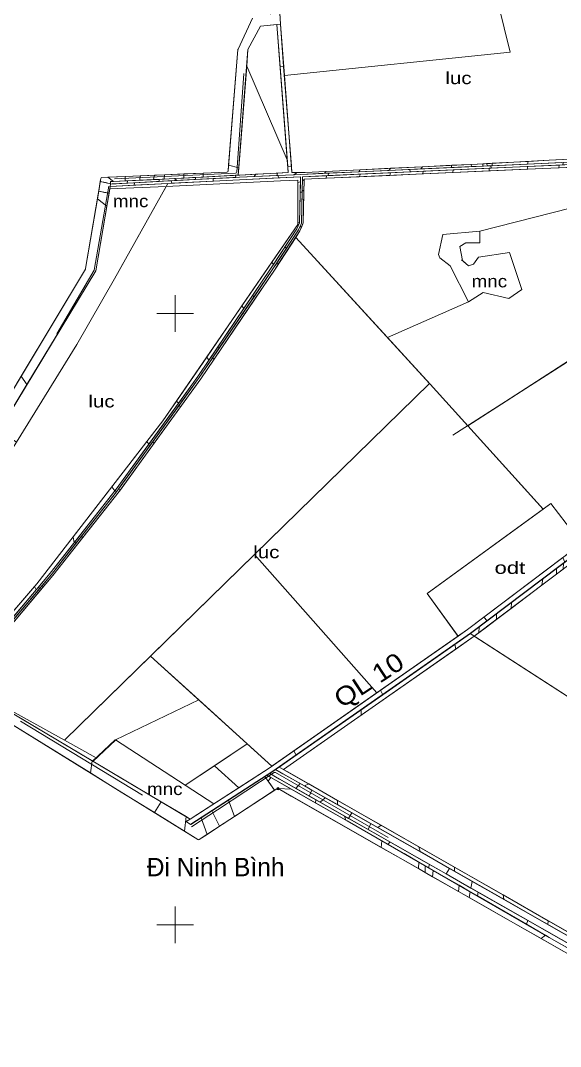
# Model space of a CAD drawing. Header units: metres. Extents: x 558415 to 562400, y 2247179 to 2251032.
# Drawn here: x 558874 to 559315, y 2248401 to 2249240 of the extents above; entities that cross this region are included whole.
import ezdxf
from ezdxf.enums import TextEntityAlignment as Align

# ---------------------------------------------------------------- set-up
doc = ezdxf.new("R2010")
doc.units = ezdxf.units.M
doc.header["$LTSCALE"] = 4
doc.header["$PDMODE"] = 32
doc.header["$PDSIZE"] = 2
for name, color, linetype, lineweight in [('1', 7, 'Continuous', 13), ('10', 7, 'Continuous', 25), ('17', 7, 'Continuous', 13), ('2', 7, 'Continuous', 13), ('23', 7, 'Continuous', 13), ('33', 7, 'Continuous', 13), ('4', 7, 'Continuous', 13), ('45', 7, 'Continuous', 13), ('5', 7, 'Continuous', 13), ('6', 7, 'Continuous', 13), ('63', 7, 'Continuous', 13), ('7', 7, 'Continuous', 13)]:
    doc.layers.add(name, color=color, linetype=linetype, lineweight=lineweight)
doc.layers.add('40', color=7, linetype='Continuous')

msp = doc.modelspace()

# ---------------------------------------------------------------- linework, layer by layer
at = {"layer": '1'}
for p, q in [((559255.212, 2249120.649), (559254.449, 2249122.511)), ((559064.668, 2249111.884), (559065.855, 2249113.78)), ((559122.161, 2249114.562), (559123.134, 2249116.098)), ((559031.735, 2248962.635), (559030.496, 2248963.479)), ((558917.295, 2248812.459), (558916.529, 2248817.321)), ((558924.275, 2248816.479), (558923.426, 2248817.825))]:
    msp.add_line(p, q, dxfattribs=at)
for points in [[(559085.665, 2249201.671), (559088.648, 2249202.014), (559085.997, 2249236.415), (559083.009, 2249236.14)], [(559091.945, 2249120.192), (559094.94, 2249120.373), (559088.648, 2249202.014), (559085.665, 2249201.671)], [(559251.502, 2249120.479), (559251.405, 2249122.354), (559241.99, 2249121.895), (559242.248, 2249120.056)], [(559259.026, 2249120.823), (559259.026, 2249122.759), (559254.449, 2249122.511), (559255.212, 2249120.649), (559255.122, 2249120.869), (559255.212, 2249120.649)], [(559287.952, 2249122.146), (559288.65, 2249124.364), (559259.026, 2249122.759), (559259.026, 2249120.823)], [(559259.026, 2249120.823), (559287.952, 2249122.146), (559288.65, 2249124.364), (559259.026, 2249122.759)], [(559332.54, 2249119.876), (559332.921, 2249122.201), (559313.983, 2249121.335), (559313.693, 2249119.087)], [(559083.068, 2249112.749), (559083.558, 2249114.674), (559065.855, 2249113.78), (559064.668, 2249111.884)], [(559097.36, 2249113.421), (559099.394, 2249115.269), (559095.333, 2249115.269), (559094.94, 2249120.373), (559091.945, 2249120.192), (559092.336, 2249115.117), (559083.558, 2249114.674), (559083.068, 2249112.749)], [(559150.394, 2249115.854), (559151.028, 2249117.458), (559123.134, 2249116.098), (559122.161, 2249114.562)], [(559150.261, 2249111.704), (559151.565, 2249113.905), (559123.813, 2249112.636), (559123.383, 2249110.483)], [(559175.351, 2249112.845), (559175.874, 2249115.017), (559151.565, 2249113.905), (559150.261, 2249111.704)], [(559174.706, 2249116.966), (559176.278, 2249118.69), (559151.028, 2249117.458), (559150.394, 2249115.854)], [(559200.764, 2249118.158), (559202.05, 2249119.947), (559176.278, 2249118.69), (559174.706, 2249116.966)], [(559202.21, 2249114.066), (559202.849, 2249116.251), (559175.874, 2249115.017), (559175.351, 2249112.845)], [(559225.73, 2249119.3), (559226.056, 2249121.118), (559202.05, 2249119.947), (559200.764, 2249118.158)], [(559226.929, 2249115.19), (559227.256, 2249117.368), (559202.849, 2249116.251), (559202.21, 2249114.066)], [(559242.248, 2249120.056), (559241.99, 2249121.895), (559226.056, 2249121.118), (559225.73, 2249119.3)], [(559256.588, 2249116.538), (559256.79, 2249118.719), (559227.256, 2249117.368), (559226.929, 2249115.19)], [(559287.688, 2249117.952), (559288.386, 2249120.164), (559256.79, 2249118.719), (559256.588, 2249116.538)], [(559300.652, 2249118.541), (559313.693, 2249119.087), (559313.983, 2249121.335), (559288.386, 2249120.164), (559287.688, 2249117.952)], [(558986.885, 2249107.93), (558986.815, 2249109.639), (558960.91, 2249108.442), (558960.644, 2249106.537)], [(559016.578, 2249109.467), (559016.512, 2249111.172), (558999.535, 2249110.261), (559001.186, 2249108.677)], [(559049.552, 2249111.161), (559049.273, 2249112.931), (559016.512, 2249111.172), (559016.578, 2249109.467)], [(559100.301, 2249074.278), (559101.693, 2249074.696), (559102.38, 2249107.496), (559100.312, 2249107.116)], [(559103.743, 2249100.923), (559105.223, 2249100.058), (559105.395, 2249108.325), (559103.923, 2249109.552)], [(559123.383, 2249110.483), (559123.813, 2249112.636), (559103.969, 2249111.728), (559103.923, 2249109.552), (559105.395, 2249108.325), (559105.423, 2249109.666)], [(559079.112, 2249037.988), (559080.466, 2249040.063), (559079.038, 2249041.838), (559054.5, 2249006.141), (559056.151, 2249004.062)], [(559056.151, 2249004.062), (559054.5, 2249006.141), (559025.737, 2248964.298), (559027.561, 2248961.82)], [(559056.648, 2248999.445), (559055.237, 2249000.036), (559030.496, 2248963.479), (559031.735, 2248962.635)], [(559018.466, 2248948.381), (559027.561, 2248961.82), (559025.737, 2248964.298), (559000.963, 2248928.257), (559002.757, 2248926.686)], [(559004.324, 2248923.736), (559003.093, 2248924.594), (558981.442, 2248894.694), (558982.691, 2248893.86)], [(558982.691, 2248893.86), (558981.442, 2248894.694), (558953.751, 2248856.452), (558955.161, 2248855.841)], [(558950.669, 2248854.866), (558948.275, 2248858.352), (558916.529, 2248817.321), (558917.295, 2248812.459)], [(559318.462, 2248796.577), (559316.773, 2248800.314), (559252.363, 2248751.72), (559254.993, 2248748.693)], [(558886.235, 2248773.962), (558884.954, 2248776.756), (558855.102, 2248742.121), (558856.78, 2248739.02)], [(558892.441, 2248776.671), (558891.308, 2248777.654), (558861.546, 2248742.346), (558862.703, 2248741.392)], [(559169.599, 2248688.241), (559167.792, 2248691.859), (559096.838, 2248642.258), (559098.917, 2248638.83)], [(559139.488, 2248585.746), (559138.477, 2248588.928), (559114.916, 2248602.344), (559114.624, 2248599.866)], [(559165.611, 2248579.557), (559168.389, 2248581.478), (559132.757, 2248601.841), (559132.557, 2248598.369), (559132.565, 2248598.51), (559132.557, 2248598.369)], [(559200.14, 2248559.906), (559199.248, 2248563.843), (559168.389, 2248581.478), (559165.611, 2248579.557)], [(559207.355, 2248546.602), (559207.483, 2248549.634), (559175.559, 2248567.813), (559174.116, 2248565.778)], [(559228.194, 2248543.94), (559228.366, 2248547.202), (559199.248, 2248563.843), (559200.14, 2248559.906)], [(559247.057, 2248523.697), (559247.642, 2248526.768), (559207.483, 2248549.634), (559207.355, 2248546.602)], [(559268.56, 2248520.966), (559268.098, 2248524.496), (559228.366, 2248547.202), (559228.194, 2248543.94)], [(559287.203, 2248500.537), (559288.323, 2248503.603), (559247.642, 2248526.768), (559247.057, 2248523.697)], [(559304.637, 2248500.434), (559304.908, 2248503.46), (559268.098, 2248524.496), (559268.56, 2248520.966), (559268.388, 2248522.279), (559268.56, 2248520.966)], [(559305.829, 2248489.791), (559333.189, 2248474.249), (559333.118, 2248478.096), (559288.323, 2248503.603), (559287.203, 2248500.537)], [(559352.83, 2248473.006), (559353.674, 2248475.59), (559304.908, 2248503.459), (559304.637, 2248500.434)]]:
    msp.add_lwpolyline(points, close=True, dxfattribs=at)
for points in [[(559254.449, 2249122.511), (559252.821, 2249122.423), (559251.405, 2249122.354), (559251.502, 2249120.479), (559255.212, 2249120.649)], [(559316.622, 2249125.801), (559305.644, 2249125.285), (559288.65, 2249124.364), (559287.952, 2249122.146), (559315.944, 2249123.427)], [(559065.855, 2249113.78), (559052.829, 2249113.122), (559049.273, 2249112.931), (559049.552, 2249111.161)], [(559123.134, 2249116.098), (559106.144, 2249115.269), (559099.394, 2249115.269), (559097.36, 2249113.421)], [(559097.36, 2249113.421), (559102.657, 2249113.67), (559122.161, 2249114.562)], [(559102.467, 2249111.658), (559052.593, 2249109.314), (558994.034, 2249106.307), (558946.862, 2249103.803), (558946.532, 2249101.844)], [(558946.532, 2249101.844), (558992.635, 2249103.822), (559086.205, 2249108.453), (559100.313, 2249109.058), (559100.312, 2249107.116)], [(558948.939, 2249107.889), (558948.657, 2249107.876), (558947.173, 2249107.823), (558947.062, 2249105.816), (558948.514, 2249105.893), (558960.644, 2249106.537)], [(558960.644, 2249106.537), (558960.91, 2249108.442), (558948.939, 2249107.889)], [(558999.535, 2249110.261), (558995.092, 2249110.022), (558986.815, 2249109.639), (558986.885, 2249107.93), (558993.93, 2249108.304)], [(558993.93, 2249108.304), (559001.186, 2249108.677), (558999.535, 2249110.261)], [(559049.552, 2249111.161), (559052.495, 2249111.312), (559064.668, 2249111.884)], [(559100.312, 2249107.116), (559102.38, 2249107.496), (559102.467, 2249111.658)], [(559103.743, 2249100.923), (559103.172, 2249073.678), (559102.139, 2249071.435), (559103.135, 2249070.321)], [(559103.135, 2249070.321), (559104.684, 2249074.082), (559105.223, 2249100.058), (559103.743, 2249100.923)], [(559100.308, 2249094.038), (559100.3, 2249072.77), (559079.038, 2249041.838), (559080.466, 2249040.063), (559099.394, 2249069.06)], [(559099.394, 2249069.06), (559101.679, 2249074.022), (559101.693, 2249074.696), (559100.301, 2249074.278), (559100.308, 2249094.038)], [(559102.139, 2249071.435), (559100.71, 2249068.332), (559083.021, 2249041.233), (559084.235, 2249040.349), (559102.002, 2249067.568)], [(559102.002, 2249067.568), (559103.135, 2249070.321), (559102.139, 2249071.435)], [(559083.021, 2249041.233), (559080.361, 2249037.158), (559055.237, 2249000.036), (559056.648, 2248999.445), (559081.61, 2249036.328)], [(559081.61, 2249036.328), (559084.235, 2249040.349), (559083.021, 2249041.233)], [(559030.496, 2248963.479), (559019.695, 2248947.521), (559003.093, 2248924.594), (559004.324, 2248923.736)], [(559004.324, 2248923.736), (559020.924, 2248946.661), (559031.735, 2248962.635)], [(559000.963, 2248928.257), (558989.825, 2248912.053), (558976.895, 2248895.342), (558978.463, 2248893.136), (559002.757, 2248926.686)], [(559002.757, 2248926.686), (559002.268, 2248927.114), (559000.963, 2248928.257)], [(558978.463, 2248893.136), (558976.895, 2248895.342), (558948.275, 2248858.352), (558950.669, 2248854.866)], [(558950.669, 2248854.866), (558951.702, 2248856.179), (558978.463, 2248893.136)], [(558953.751, 2248856.452), (558952.899, 2248855.275), (558923.426, 2248817.825), (558924.275, 2248816.479), (558954.096, 2248854.371)], [(558954.096, 2248854.371), (558955.161, 2248855.841), (558953.751, 2248856.452)], [(558916.529, 2248817.321), (558886.794, 2248778.89), (558884.954, 2248776.756), (558886.235, 2248773.962)], [(558886.235, 2248773.962), (558897.718, 2248787.584), (558917.295, 2248812.459)], [(558923.426, 2248817.825), (558898.881, 2248786.637), (558891.308, 2248777.654), (558892.441, 2248776.671)], [(558892.441, 2248776.671), (558900.044, 2248785.69), (558924.275, 2248816.479)], [(559252.363, 2248751.72), (559238.992, 2248741.632), (559167.792, 2248691.859), (559169.599, 2248688.241), (559241.344, 2248738.396)], [(559241.344, 2248738.396), (559254.993, 2248748.693), (559252.363, 2248751.72)], [(559096.838, 2248642.258), (559077.633, 2248628.833), (559018.408, 2248590.507)], [(559079.867, 2248625.513), (559098.917, 2248638.83), (559096.838, 2248642.258)], [(559091.601, 2248625.361), (559085.026, 2248629.119), (559082.047, 2248627.037), (559088.06, 2248623.632), (559105.778, 2248613.597)], [(559018.408, 2248590.507), (559012.331, 2248586.574), (559009.016, 2248584.689), (559012.593, 2248582.241), (559022.373, 2248588.308), (559079.867, 2248625.513)], [(559085.146, 2248619.295), (559077.227, 2248623.804), (559075.003, 2248622.366), (559082.994, 2248617.827), (559114.624, 2248599.866)], [(559114.624, 2248599.866), (559114.916, 2248602.344), (559085.146, 2248619.295)], [(559105.778, 2248613.597), (559109.291, 2248615.252), (559091.601, 2248625.361)], [(559132.557, 2248598.369), (559132.757, 2248601.841), (559109.291, 2248615.252), (559105.778, 2248613.597)], [(559105.778, 2248613.597), (559110.334, 2248611.017), (559132.557, 2248598.369)], [(559174.116, 2248565.778), (559175.559, 2248567.813), (559138.477, 2248588.928), (559138.985, 2248587.329), (559139.488, 2248585.746)], [(559139.488, 2248585.746), (559140.481, 2248585.182), (559174.116, 2248565.778)]]:
    msp.add_lwpolyline(points, dxfattribs=at)
at = {"layer": '10'}
msp.add_lwpolyline([(559780.28, 2248980.238), (559691.072, 2248955.953), (559509.875, 2248904.191), (559481.57, 2248896.095), (559401.359, 2248859.118), (559241.344, 2248738.396), (559098.917, 2248638.83), (559079.867, 2248625.513), (559012.7, 2248582.048)], dxfattribs=at)
at = {"layer": '17'}
for p, q in [((559083.009, 2249236.14), (559092.336, 2249115.117)), ((559085.997, 2249236.415), (559095.333, 2249115.269))]:
    msp.add_line(p, q, dxfattribs=at)
for points in [[(559051.574, 2249113.059), (559059.447, 2249215.737), (559069.737, 2249234.917), (559085.997, 2249236.415), (559083.938, 2249272.667), (559069.497, 2249440.284)], [(559683.894, 2249133.532), (559589.318, 2249130.495), (559536.866, 2249128.427), (559300.652, 2249118.541), (559105.352, 2249109.663)], [(559095.333, 2249115.269), (559106.144, 2249115.269), (559252.821, 2249122.423), (559305.644, 2249125.285), (559351.342, 2249127.431), (559413.993, 2249130.055)], [(558948.657, 2249107.876), (558995.092, 2249110.022), (559052.829, 2249113.122), (559092.336, 2249115.117)], [(559100.313, 2249109.058), (559100.3, 2249072.77), (558989.825, 2248912.053), (558886.794, 2248778.89), (558827.655, 2248710.276), (558818.308, 2248701.505)], [(558825.618, 2248697.399), (558900.044, 2248785.69), (558954.096, 2248854.371), (559020.924, 2248946.661), (559081.61, 2249036.328), (559102.002, 2249067.568), (559104.684, 2249074.082), (559105.423, 2249109.666)], [(559100.313, 2249109.058), (559086.205, 2249108.453), (558992.635, 2249103.822), (558946.532, 2249101.844)], [(559793.984, 2249093.787), (559695.945, 2249053.532), (559664.918, 2249041.098), (559619.633, 2249020.023), (559581.636, 2248999.976), (559558.591, 2248984.798), (559498.569, 2248936.176), (559401.359, 2248859.118), (559241.344, 2248738.396), (559079.867, 2248625.513), (559012.7, 2248582.048)], [(559694.929, 2249057.434), (559663.328, 2249044.77), (559617.855, 2249023.607), (559579.598, 2249003.424), (559556.227, 2248988.03), (559496.067, 2248939.298), (559398.911, 2248862.282), (559238.992, 2248741.632), (559077.633, 2248628.833), (559012.331, 2248586.574)], [(559085.026, 2248629.119), (559391.497, 2248453.975), (559461.351, 2248413.956), (559492.308, 2248464.036), (559608.273, 2248407.517), (559623.38, 2248400.602)], [(559455.512, 2248404.763), (559305.829, 2248489.791), (559140.481, 2248585.182), (559075.003, 2248622.366)]]:
    msp.add_lwpolyline(points, dxfattribs=at)
at = {"layer": '2'}
for p, q in [((559125.12, 2249112.696), (559125.254, 2249114.704)), ((558966.408, 2249104.841), (558966.581, 2249106.852)), ((559090.946, 2249053.374), (559089.715, 2249054.232)), ((559035.974, 2248971.574), (559034.768, 2248972.468)), ((558979.438, 2248891.925), (558978.1, 2248892.635))]:
    msp.add_line(p, q, dxfattribs=at)
for points in [[(559316.754, 2249121.462), (559317.229, 2249123.485), (559258.069, 2249120.779), (559258.424, 2249118.793)], [(559192.153, 2249115.762), (559191.861, 2249117.751), (559125.254, 2249114.704), (559125.12, 2249112.696)], [(559258.424, 2249118.793), (559258.069, 2249120.779), (559191.861, 2249117.751), (559192.153, 2249115.762)], [(559031.108, 2249108.211), (559031.108, 2249110.214), (558996.657, 2249108.444), (558997.102, 2249106.465)], [(559064.412, 2249013.592), (559063.272, 2249014.583), (559034.768, 2248972.468), (559035.974, 2248971.574)], [(559005.896, 2248928.464), (559004.562, 2248929.179), (558978.1, 2248892.635), (558979.438, 2248891.925)], [(558952.013, 2248854.15), (558950.959, 2248855.235), (558917.92, 2248813.254), (558919.152, 2248812.394)], [(558889.185, 2248775.135), (558887.901, 2248775.938), (558859.207, 2248741.899), (558860.345, 2248740.922)], [(559109.529, 2248605.411), (559111.766, 2248610.202), (559110.334, 2248611.017), (559102.167, 2248615.642), (559098.646, 2248611.608)], [(559118.579, 2248600.258), (559122.663, 2248604), (559111.766, 2248610.202), (559109.529, 2248605.411), (559114.916, 2248602.344)], [(559138.477, 2248588.927), (559141.731, 2248587.074), (559144.505, 2248591.569), (559122.663, 2248604), (559118.579, 2248600.258), (559138.477, 2248588.928)], [(559157.774, 2248577.94), (559159.843, 2248582.84), (559144.505, 2248591.569), (559141.732, 2248587.075)], [(559241.634, 2248530.189), (559242.898, 2248535.571), (559224.105, 2248546.267), (559221.417, 2248541.7)]]:
    msp.add_lwpolyline(points, close=True, dxfattribs=at)
for points in [[(559125.254, 2249114.704), (559102.657, 2249113.67), (559084.016, 2249112.794), (559084.616, 2249110.819), (559102.467, 2249111.658), (559102.203, 2249099.046), (559103.705, 2249099.104), (559103.969, 2249111.728), (559125.12, 2249112.696)], [(558966.581, 2249106.852), (558948.514, 2249105.893), (558947.062, 2249105.816), (558946.862, 2249103.803), (558966.408, 2249104.841)], [(558996.657, 2249108.444), (558993.93, 2249108.304), (558966.581, 2249106.852), (558966.408, 2249104.841), (558994.034, 2249106.307)], [(558994.034, 2249106.307), (558997.102, 2249106.465), (558996.657, 2249108.444)], [(559084.016, 2249112.794), (559052.495, 2249111.312), (559031.108, 2249110.214), (559031.108, 2249108.211), (559052.593, 2249109.314)], [(559052.593, 2249109.314), (559084.616, 2249110.819), (559084.016, 2249112.794)], [(559102.203, 2249099.046), (559101.679, 2249074.022), (559099.394, 2249069.06), (559089.715, 2249054.232), (559090.946, 2249053.374), (559100.71, 2249068.332)], [(559100.71, 2249068.332), (559103.172, 2249073.678), (559103.705, 2249099.104), (559102.203, 2249099.046)], [(559089.715, 2249054.232), (559079.112, 2249037.988), (559063.272, 2249014.583), (559064.412, 2249013.592)], [(559064.412, 2249013.592), (559080.361, 2249037.158), (559090.946, 2249053.374)], [(559034.768, 2248972.468), (559018.466, 2248948.381), (559004.562, 2248929.179), (559005.896, 2248928.464)], [(559005.896, 2248928.464), (559019.695, 2248947.521), (559035.974, 2248971.574)], [(558978.1, 2248892.635), (558951.702, 2248856.179), (558950.959, 2248855.235), (558952.013, 2248854.15)], [(558952.013, 2248854.15), (558952.899, 2248855.275), (558979.438, 2248891.925)], [(558917.92, 2248813.254), (558897.718, 2248787.584), (558887.901, 2248775.938), (558889.185, 2248775.135)], [(558889.185, 2248775.135), (558898.881, 2248786.637), (558919.152, 2248812.394)], [(558919.152, 2248812.394), (558918.696, 2248812.712), (558917.92, 2248813.254)], [(559082.047, 2248627.037), (559079.867, 2248625.513), (559077.227, 2248623.804), (559085.146, 2248619.295), (559098.646, 2248611.608)], [(559098.646, 2248611.608), (559102.167, 2248615.642), (559082.047, 2248627.037)], [(559185.719, 2248568.113), (559165.611, 2248579.557), (559159.843, 2248582.84), (559157.774, 2248577.94), (559182.035, 2248564.125), (559199.149, 2248554.38)], [(559199.149, 2248554.38), (559221.417, 2248541.7), (559224.105, 2248546.267), (559200.14, 2248559.906), (559185.719, 2248568.113)], [(559255.27, 2248528.53), (559242.898, 2248535.571), (559241.634, 2248530.189), (559253.166, 2248523.623), (559288.323, 2248503.603)], [(559288.323, 2248503.603), (559342.715, 2248472.631), (559344.791, 2248477.581), (559255.27, 2248528.53)]]:
    msp.add_lwpolyline(points, dxfattribs=at)
at = {"layer": '23'}
for p, q in [((559110.334, 2248611.017), (559082.047, 2248627.037)), ((559077.227, 2248623.804), (559404.036, 2248437.714)), ((559459.94, 2248412.047), (559110.334, 2248611.017))]:
    msp.add_line(p, q, dxfattribs=at)
for points in [[(559683.59, 2249137.515), (559637.061, 2249136.206), (559578.069, 2249134.416), (559573.902, 2249134.186), (559564.436, 2249133.701), (559541.965, 2249132.987), (559414.076, 2249127.62), (559352.895, 2249125.117), (559102.657, 2249113.67), (559052.495, 2249111.312), (558993.93, 2249108.304), (558947.062, 2249105.816)], [(559683.646, 2249135.516), (559637.119, 2249134.207), (559578.154, 2249132.418), (559574.008, 2249132.189), (559564.519, 2249131.703), (559542.039, 2249130.988), (559414.159, 2249125.622), (559352.982, 2249123.119), (559103.969, 2249111.728)], [(558822.974, 2248698.916), (558897.718, 2248787.584), (558951.702, 2248856.179), (559018.466, 2248948.381), (559079.112, 2249037.988), (559099.394, 2249069.06), (559101.679, 2249074.022), (559102.469, 2249111.759)], [(558824.311, 2248698.175), (558898.881, 2248786.637), (558952.899, 2248855.275), (559019.695, 2248947.521), (559080.361, 2249037.158), (559100.71, 2249068.332), (559103.172, 2249073.678), (559103.969, 2249111.728)], [(559102.467, 2249111.658), (559052.593, 2249109.314), (558994.034, 2249106.307), (558946.862, 2249103.803)]]:
    msp.add_lwpolyline(points, dxfattribs=at)
at = {"layer": '4'}
for p, q in [((559050.368, 2249115.629), (559056.108, 2249196.29)), ((558950.26, 2249110.095), (559049.417, 2249114.701)), ((558973.349, 2248606.228), (558873.535, 2248666.634)), ((559081.027, 2248624.6), (559034.664, 2248594.054)), ((559174.141, 2248571.377), (559082.078, 2248624.631)), ((559034.656, 2248594.05), (559013.183, 2248580.178))]:
    msp.add_line(p, q, dxfattribs=at)
msp.add_lwpolyline([(558903.191, 2248983.312), (558933.707, 2249035.415), (558945.617, 2249104.054)], dxfattribs=at)
for centre, start, end in [((559049.371, 2249115.7), 272.65942, 355.92966), ((558874.053, 2248667.49), 238.6975, 238.81811), ((559081.577, 2248623.765), 59.95291, 123.37815), ((559034.114, 2248594.89), 302.86219, 303.37815)]:
    msp.add_arc(centre, 1, start, end, dxfattribs=at)
at = {"layer": '45'}
for p, q in [((558950.252, 2249028.337), (558992.638, 2249103.82)), ((559207.768, 2248942.732), (559098.511, 2249062.22)), ((559227.051, 2248900.354), (559432.429, 2249032.436)), ((559173.418, 2248980.298), (559239.685, 2249009.366)), ((559248.112, 2248738.856), (559253.284, 2248742.751))]:
    msp.add_line(p, q, dxfattribs=at)
at = {"layer": '45', "lineweight": 40}
msp.add_line((558932.623, 2248633.886), (558951.094, 2248651.273), dxfattribs=at)
at = {"layer": '45'}
for points in [[(559273.719, 2249213.69), (559258.765, 2249274.572), (559084.108, 2249269.671), (559085.997, 2249236.415), (559089.228, 2249194.486)], [(559091.537, 2249125.49), (559083.009, 2249236.14), (559069.737, 2249234.917), (559059.447, 2249215.737), (559058.418, 2249202.323)], [(559332.23, 2248811.975), (559397.467, 2248861.192), (559326.291, 2248964.177), (559239.116, 2248908.113), (559300.811, 2248839.969), (559307.189, 2248844.605)], [(559406.667, 2248631.461), (559505.926, 2248567.55), (559549.957, 2248614.695), (559405.756, 2248857.581), (559244.522, 2248736.152)], [(559231.246, 2248736.217), (559238.992, 2248741.632), (559332.23, 2248811.975), (559307.189, 2248844.605), (559206.073, 2248771.1)], [(559079.065, 2248629.834), (559164.744, 2248689.728), (559064.725, 2248802.813), (558979.929, 2248719.869)], [(559317.198, 2248790.886), (559317.407, 2248795.781), (559311.735, 2248791.502), (559311.735, 2248786.772)], [(559311.735, 2248786.772), (559311.735, 2248791.502), (559300.419, 2248782.964), (559299.68, 2248777.693)], [(559299.68, 2248777.693), (559300.419, 2248782.964), (559274.856, 2248763.678), (559274.63, 2248758.827)], [(559274.63, 2248758.827), (559274.856, 2248763.678), (559262.619, 2248754.446), (559262.619, 2248749.781)], [(559244.476, 2248736.12), (559248.112, 2248738.856), (559248.468, 2248743.77), (559243.86, 2248740.294), (559241.344, 2248738.396), (559228.718, 2248729.57), (559229.34, 2248725.553)], [(559229.34, 2248725.553), (559228.718, 2248729.57), (559169.599, 2248688.241), (559151.902, 2248675.87), (559152.019, 2248671.572)], [(559019.223, 2248684.182), (558979.929, 2248719.869), (558909.462, 2248650.941), (558935.435, 2248636.533), (558951.094, 2248651.273)], [(558932.623, 2248633.886), (558935.435, 2248636.533), (558909.462, 2248650.941), (558825.647, 2248697.433), (558825.618, 2248697.399)], [(559008.229, 2248614.244), (559058.955, 2248648.098), (559019.223, 2248684.182), (558951.094, 2248651.273)], [(559152.019, 2248671.572), (559151.902, 2248675.87), (559098.917, 2248638.83), (559085.026, 2248629.119), (559088.426, 2248627.176)], [(559012.331, 2248586.574), (559031.641, 2248599.07), (558951.094, 2248651.273), (558932.623, 2248633.886)], [(559077.633, 2248628.833), (559079.065, 2248629.834), (559058.955, 2248648.098), (559032.135, 2248630.198), (559051.919, 2248612.193)], [(559031.641, 2248599.07), (559051.919, 2248612.193), (559032.135, 2248630.198), (559008.229, 2248614.244)]]:
    msp.add_lwpolyline(points, close=True, dxfattribs=at)
for points in [[(559252.821, 2249122.423), (559305.644, 2249125.285), (559351.342, 2249127.431), (559413.993, 2249130.055), (559415.196, 2249278.962), (559258.765, 2249274.572), (559273.719, 2249213.69), (559089.228, 2249194.486), (559095.333, 2249115.269)], [(559092.336, 2249115.117), (559091.536, 2249125.491), (559058.418, 2249202.322), (559051.574, 2249113.059)], [(559095.333, 2249115.269), (559106.144, 2249115.269), (559252.821, 2249122.423)], [(559051.574, 2249113.055), (559052.829, 2249113.122), (559092.336, 2249115.117)], [(559353.855, 2249120.768), (559300.652, 2249118.541), (559105.423, 2249109.666)], [(559216.265, 2249045.595), (559215.201, 2249048.081), (559218.749, 2249064.419), (559248.911, 2249067.261), (559367.731, 2249097.493), (559353.855, 2249120.768)], [(559100.313, 2249109.058), (559086.205, 2249108.453), (558992.639, 2249103.822), (558950.252, 2249028.337), (558919.501, 2248974.479), (558870.177, 2248894.682), (558839.548, 2248846.1), (558834.109, 2248849.112), (558770.048, 2248759.583), (558762.613, 2248749.193), (558827.772, 2248710.412), (558827.655, 2248710.276)], [(558989.825, 2248912.053), (559100.3, 2249072.77), (559100.313, 2249109.058)], [(559105.423, 2249109.666), (559104.684, 2249074.082), (559102.002, 2249067.568), (559098.511, 2249062.22), (559173.418, 2248980.298)], [(558992.635, 2249103.822), (558946.532, 2249101.844), (558935.226, 2249034.76), (558856.087, 2248904.605), (558870.177, 2248894.682), (558919.501, 2248974.479), (558950.252, 2249028.337)], [(559239.116, 2248908.113), (559413.7, 2249020.391), (559367.731, 2249097.493), (559248.911, 2249067.261)], [(559232.588, 2249054.83), (559237.556, 2249057.671), (559248.911, 2249057.671), (559248.911, 2249067.261), (559218.749, 2249064.419), (559215.201, 2249048.081), (559216.265, 2249045.595), (559224.782, 2249038.846), (559239.685, 2249009.366)], [(559248.911, 2249067.261), (559248.911, 2249057.671), (559237.556, 2249057.671), (559232.588, 2249054.83), (559234.762, 2249043.159)], [(559098.511, 2249062.22), (559081.61, 2249036.328), (559020.924, 2248946.661), (558954.096, 2248854.371), (558900.044, 2248785.69), (558825.647, 2248697.433), (558909.462, 2248650.941), (559207.768, 2248942.732)], [(559239.685, 2249009.366), (559251.75, 2249017.18), (559272.686, 2249012.208), (559283.332, 2249019.667), (559273.396, 2249049.857), (559247.847, 2249045.95), (559243.943, 2249040.267), (559239.685, 2249038.846), (559234.008, 2249043.819), (559234.762, 2249043.159), (559232.588, 2249054.83)], [(559234.762, 2249043.159), (559239.685, 2249038.846), (559243.943, 2249040.267), (559247.847, 2249045.95), (559273.396, 2249049.857), (559283.332, 2249019.667), (559272.686, 2249012.208)], [(559239.685, 2249009.366), (559224.782, 2249038.846), (559216.265, 2249045.595)], [(559272.686, 2249012.208), (559251.75, 2249017.18), (559239.685, 2249009.366), (559173.418, 2248980.298), (559207.768, 2248942.732), (559064.725, 2248802.813), (559164.744, 2248689.728), (559231.246, 2248736.217), (559206.073, 2248771.1), (559300.811, 2248839.969), (559208.408, 2248942.032), (559239.116, 2248908.113)], [(559300.811, 2248839.969), (559208.408, 2248942.032), (559207.768, 2248942.732), (559064.725, 2248802.813), (559164.744, 2248689.728)], [(558827.655, 2248710.276), (558886.794, 2248778.89), (558989.825, 2248912.053)], [(559164.744, 2248689.728), (559231.246, 2248736.217), (559206.073, 2248771.1), (559300.811, 2248839.969)], [(559253.284, 2248742.751), (559262.619, 2248749.781), (559262.619, 2248754.446), (559252.735, 2248746.99), (559248.468, 2248743.77), (559248.112, 2248738.856)], [(559505.926, 2248567.55), (559406.667, 2248631.461), (559244.522, 2248736.152), (559088.426, 2248627.176), (559391.497, 2248453.975)]]:
    msp.add_lwpolyline(points, dxfattribs=at)
at = {"layer": '5'}
msp.add_line((559012.331, 2248586.574), (558824.311, 2248698.175), dxfattribs=at)
for points in [[(558919.501, 2248974.479), (558950.252, 2249028.337), (558994.034, 2249106.307)], [(558946.862, 2249103.803), (558935.226, 2249034.76), (558855.835, 2248904.19)], [(559234.008, 2249043.819), (559239.685, 2249038.846), (559243.943, 2249040.267), (559247.847, 2249045.95), (559273.396, 2249049.857), (559283.332, 2249019.667), (559272.686, 2249012.208), (559251.75, 2249017.18), (559239.685, 2249009.366), (559224.782, 2249038.846), (559216.265, 2249045.595), (559215.201, 2249048.081), (559218.749, 2249064.419), (559248.911, 2249067.261), (559248.911, 2249057.671), (559237.556, 2249057.671), (559232.588, 2249054.83)], [(559098.511, 2249062.22), (559208.408, 2248942.032), (559301.028, 2248839.729)], [(559232.588, 2249054.83), (559234.762, 2249043.159), (559234.008, 2249043.819)], [(558856.088, 2248904.604), (558870.177, 2248894.682), (558919.501, 2248974.479), (558950.252, 2249028.337)], [(559332.23, 2248811.975), (559307.189, 2248844.605), (559206.073, 2248771.1), (559231.446, 2248735.939)], [(559241.207, 2248738.292), (559406.667, 2248631.461), (559505.926, 2248567.55)], [(558932.623, 2248633.886), (558951.094, 2248651.273), (559031.641, 2248599.07)]]:
    msp.add_lwpolyline(points, dxfattribs=at)
msp.add_lwpolyline([(559234.008, 2249043.819), (559239.685, 2249038.846), (559243.943, 2249040.267), (559247.847, 2249045.95), (559273.396, 2249049.857), (559283.332, 2249019.667), (559272.686, 2249012.208), (559251.75, 2249017.18), (559239.685, 2249009.366), (559224.782, 2249038.846), (559216.265, 2249045.595), (559215.201, 2249048.081), (559218.749, 2249064.419), (559248.911, 2249067.261), (559248.911, 2249057.671), (559237.556, 2249057.671), (559232.588, 2249054.83), (559234.762, 2249043.159)], close=True, dxfattribs=at)
at = {"layer": '6'}
for p, q in [((559063.25, 2249241.551), (559051.399, 2249216.15)), ((559051.309, 2249215.808), (559043.287, 2249116.528)), ((559042.333, 2249115.609), (558940.139, 2249111.254)), ((558939.196, 2249110.422), (558926.693, 2249036.643)), ((558926.565, 2249036.295), (558859.531, 2248924.58)), ((559019.679, 2248569.781), (559082.992, 2248611.394)), ((559084.036, 2248611.427), (559272.269, 2248504.258)), ((559272.271, 2248504.256), (559393.637, 2248434.659))]:
    msp.add_line(p, q, dxfattribs=at)
msp.add_lwpolyline([(558820.773, 2248692.137), (558944.905, 2248615.42), (559018.603, 2248569.766)], dxfattribs=at)
for centre, start, end in [((559052.305, 2249215.727), 154.98864, 175.38081), ((559042.29, 2249116.608), 272.44015, 355.38081), ((558940.182, 2249110.255), 92.44015, 170.38228), ((558925.708, 2249036.81), 329.03436, 350.38228), ((559083.541, 2248610.558), 60.34519, 123.31536), ((559019.13, 2248570.616), 238.22307, 303.31536), ((559271.774, 2248503.389), 60.1677, 60.34519)]:
    msp.add_arc(centre, 1, start, end, dxfattribs=at)
at = {"layer": '63'}
for p, q in [((559000, 2248985), (559000, 2249015)), ((558985, 2249000), (559015, 2249000)), ((559000, 2248485), (559000, 2248515)), ((558985, 2248500), (559015, 2248500))]:
    msp.add_line(p, q, dxfattribs=at)
at = {"layer": '7'}
for p, q in [((559063.25, 2249241.551), (559051.399, 2249216.15)), ((559051.309, 2249215.808), (559043.668, 2249121.238)), ((558937.427, 2249099.985), (558942.256, 2249099.023)), ((559081.122, 2248610.165), (559082.992, 2248611.394)), ((559168.431, 2248563.378), (559168.976, 2248568.743)), ((559272.271, 2248504.256), (559299.167, 2248488.833))]:
    msp.add_line(p, q, dxfattribs=at)
for points in [[(559043.668, 2249121.238), (559052.031, 2249119.021), (559058.418, 2249202.322), (559059.447, 2249215.737), (559069.737, 2249234.917), (559083.009, 2249236.14), (559085.997, 2249236.415), (559085.467, 2249245.752), (559077.702, 2249246.624), (559077.852, 2249244.736)], [(559006.959, 2249110.659), (559006.993, 2249114.103), (558991.327, 2249113.435), (558991.008, 2249109.833)], [(559042.333, 2249115.609), (559022.76, 2249114.775), (559022.801, 2249111.51), (559051.574, 2249113.055), (559051.574, 2249113.059)], [(559051.574, 2249113.059), (559052.031, 2249119.021), (559043.668, 2249121.238), (559043.287, 2249116.528)], [(558942.256, 2249099.023), (558945.933, 2249098.29), (558946.532, 2249101.844), (558946.862, 2249103.803), (558947.062, 2249105.816), (558947.078, 2249106.105), (558942.891, 2249106.985), (558938.761, 2249107.854), (558937.427, 2249099.985)], [(558939.196, 2249110.422), (558938.761, 2249107.854), (558947.078, 2249106.105)], [(558947.078, 2249106.105), (558947.173, 2249107.823), (558948.657, 2249107.876), (558949.611, 2249107.92), (558945.019, 2249111.462), (558940.139, 2249111.254)], [(558991.008, 2249109.833), (558995.092, 2249110.022), (558999.535, 2249110.261), (559006.959, 2249110.659)], [(558935.226, 2249034.76), (558944.166, 2249087.806), (558936.368, 2249093.736), (558926.693, 2249036.643)], [(558926.565, 2249036.295), (558873.976, 2248948.653), (558878.717, 2248941.823), (558935.226, 2249034.76)], [(558855.835, 2248904.19), (558856.087, 2248904.605), (558878.717, 2248941.823), (558873.976, 2248948.653), (558859.531, 2248924.58)], [(558958.184, 2248618.714), (558932.623, 2248633.886), (558932.018, 2248634.245), (558930.657, 2248624.226), (558944.905, 2248615.42), (558955.862, 2248608.632), (558983.004, 2248591.819)], [(558983.004, 2248591.819), (558988.475, 2248600.734), (558958.184, 2248618.714)], [(559083.89, 2248617.319), (559078.223, 2248620.537), (559075.911, 2248617.547), (559078.063, 2248614.499), (559081.122, 2248610.165)], [(559084.036, 2248611.427), (559094.927, 2248611.051), (559083.89, 2248617.319)], [(559094.927, 2248611.051), (559084.036, 2248611.427), (559094.787, 2248605.306), (559168.43, 2248563.378), (559168.431, 2248563.378)], [(559168.976, 2248568.743), (559140.481, 2248585.182), (559139.488, 2248585.746), (559094.927, 2248611.051)], [(559022.373, 2248588.308), (559012.593, 2248582.241), (559009.016, 2248584.689), (559012.331, 2248586.574), (559008.931, 2248588.592), (559007.586, 2248576.591), (559018.603, 2248569.766)], [(559019.679, 2248569.781), (559026.147, 2248574.032), (559021.256, 2248587.584), (559022.374, 2248588.307)], [(559187.041, 2248558.321), (559174.116, 2248565.778), (559168.976, 2248568.743), (559168.431, 2248563.378), (559186.372, 2248553.163), (559198.864, 2248546.051)], [(559198.864, 2248546.051), (559199.184, 2248551.315), (559187.041, 2248558.321)], [(559210.833, 2248544.595), (559204.272, 2248548.38), (559204.325, 2248542.942), (559210.456, 2248539.451), (559231.541, 2248527.446)], [(559231.541, 2248527.446), (559232.014, 2248532.376), (559210.833, 2248544.595)], [(559251.227, 2248521.292), (559247.057, 2248523.697), (559241.223, 2248527.063), (559240.18, 2248522.527), (559250.375, 2248516.723), (559272.269, 2248504.258)], [(559299.167, 2248488.833), (559302.627, 2248491.638), (559251.227, 2248521.292)], [(559333.189, 2248474.249), (559305.829, 2248489.791), (559302.627, 2248491.638), (559299.167, 2248488.833), (559385.255, 2248439.466)]]:
    msp.add_lwpolyline(points, dxfattribs=at)
for points in [[(559022.801, 2249111.51), (559022.76, 2249114.775), (559006.993, 2249114.103), (559006.959, 2249110.659), (559016.512, 2249111.172), (559014.018, 2249111.038)], [(558959.135, 2249108.36), (558959.135, 2249112.064), (558945.019, 2249111.462), (558949.611, 2249107.92)], [(558971.084, 2249108.912), (558971.465, 2249112.589), (558959.135, 2249112.064), (558959.135, 2249108.36)], [(558982.362, 2249109.434), (558983.111, 2249113.085), (558971.465, 2249112.589), (558971.084, 2249108.912)], [(558991.008, 2249109.833), (558991.327, 2249113.435), (558983.111, 2249113.085), (558982.362, 2249109.434)], [(558944.166, 2249087.806), (558945.933, 2249098.29), (558937.427, 2249099.985), (558936.368, 2249093.736)], [(558930.657, 2248624.226), (558932.018, 2248634.245), (558853.551, 2248680.819), (558850.069, 2248674.031)], [(559026.147, 2248574.032), (559036.275, 2248580.689), (559030.023, 2248593.258), (559022.373, 2248588.308), (559050.625, 2248606.59), (559043.428, 2248601.933), (559048.364, 2248588.634), (559081.122, 2248610.165), (559073.292, 2248621.258), (559021.256, 2248587.584)], [(559081.122, 2248610.165), (559073.292, 2248621.258), (559043.428, 2248601.933), (559048.364, 2248588.634)], [(559075.911, 2248617.547), (559078.223, 2248620.537), (559075.003, 2248622.366), (559073.292, 2248621.258)], [(559048.364, 2248588.634), (559043.428, 2248601.932), (559021.256, 2248587.584), (559026.147, 2248574.032), (559036.275, 2248580.689)], [(559007.586, 2248576.591), (559008.931, 2248588.592), (558988.475, 2248600.734), (558983.004, 2248591.819)], [(559204.325, 2248542.942), (559204.272, 2248548.38), (559199.184, 2248551.315), (559198.864, 2248546.051)], [(559210.456, 2248539.451), (559231.541, 2248527.446), (559232.014, 2248532.376), (559210.833, 2248544.595)], [(559240.18, 2248522.527), (559241.223, 2248527.063), (559232.014, 2248532.376), (559231.541, 2248527.446)]]:
    msp.add_lwpolyline(points, close=True, dxfattribs=at)
for centre, start, end in [((559052.305, 2249215.727), 154.98864, 175.38081), ((559042.29, 2249116.608), 272.44015, 355.38081), ((558940.182, 2249110.255), 92.44015, 170.38228), ((558925.708, 2249036.81), 329.03436, 350.38228), ((559083.541, 2248610.558), 60.34519, 123.31536), ((559019.13, 2248570.616), 238.22307, 238.22307), ((559019.13, 2248570.616), 238.22307, 303.31536), ((559271.774, 2248503.389), 60.1677, 60.34519)]:
    msp.add_arc(centre, 1, start, end, dxfattribs=at)
msp.add_point((559084.036, 2248611.427), dxfattribs=at)

# ---------------------------------------------------------------- texts
at = {"layer": '33'}
for s, width, p in [('luc', 1.25, (559231.588, 2249187.486)), ('mnc', 1.15, (558963.576, 2249086.881)), ('mnc', 1.15, (559256.818, 2249021.329)), ('luc', 1.25, (558939.737, 2248923.118)), ('luc', 1.25, (559074.525, 2248799.835)), ('odt', 1.35, (559273.593, 2248787.046)), ('mnc', 1.15, (558991.466, 2248606.193))]:
    msp.add_text(s, height=10, dxfattribs=dict(at, width=width)).set_placement(p, align=Align.CENTER)
at = {"layer": '40', "width": 1.15}
msp.add_text('QL 10', height=15, rotation=33.262, dxfattribs=at).set_placement((559136.127, 2248676.738))
at = {"layer": '40'}
msp.add_text('Đi Ninh Bình', height=15, dxfattribs=at).set_placement((558976.732, 2248539.808))

doc.saveas('drawing.dxf')
